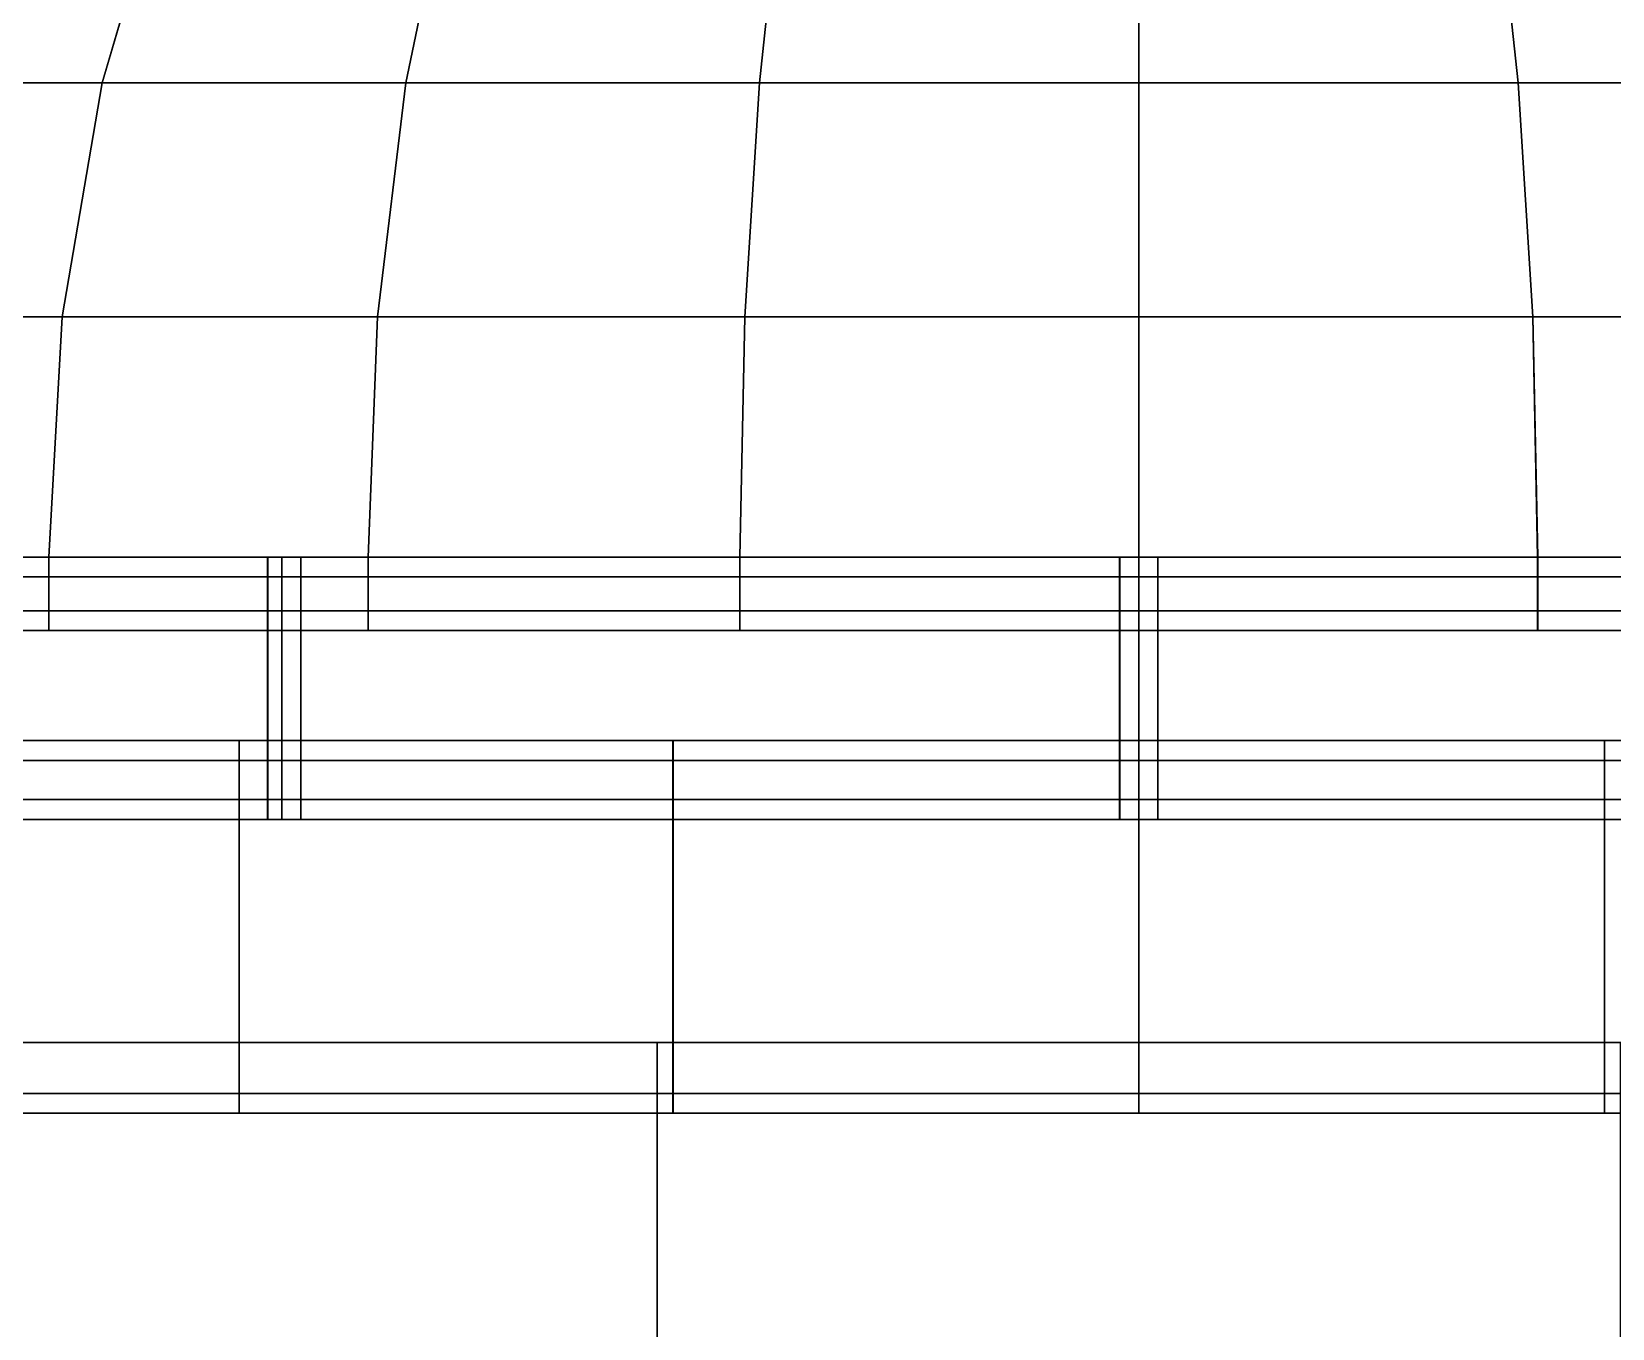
# Model space of a CAD drawing. Header units: metres. Extents: x -14.1 to 14.1, y -13.2 to 13.2.
# Drawn here: x -10.911 to -9.123, y 8.887 to 10.354 of the extents above; entities that cross this region are included whole.
import ezdxf

# ---------------------------------------------------------------- set-up
doc = ezdxf.new("R2010")
doc.units = ezdxf.units.M

msp = doc.modelspace()

# ---------------------------------------------------------------- linework, layer by layer
at = {"layer": 'tower', "color": 20}
for points in [[(-10.2033, 9.21043, 17.6661), (-10.2034, 9.21043, 16.0347), (-11.8348, 9.21043, 16.0347), (-11.8347, 9.21043, 17.6661)], [(-10.2034, 9.21043, 16.0347), (-10.2034, 9.21043, 14.9449), (-11.8348, 9.21043, 14.9449), (-11.8348, 9.21043, 16.0347)], [(-10.2034, 9.21043, 14.9449), (-10.2034, 9.21043, 13.3135), (-11.8348, 9.21043, 13.3135), (-11.8348, 9.21043, 14.9449)], [(-10.2034, 7.03413, 13.3135), (-11.8348, 7.03413, 13.3135), (-11.8348, 9.21043, 13.3135), (-10.2034, 9.21043, 13.3135)], [(-11.8347, 7.03413, 17.6661), (-10.2033, 7.03413, 17.6661), (-10.2033, 9.21043, 17.6661), (-11.8347, 9.21043, 17.6661)], [(-9.11356, 9.21043, 16.0347), (-9.11359, 9.21043, 14.9449), (-10.2034, 9.21043, 14.9449), (-10.2034, 9.21043, 16.0347)], [(-9.11359, 9.21043, 14.9449), (-9.11363, 9.21043, 13.3135), (-10.2034, 9.21043, 13.3135), (-10.2034, 9.21043, 14.9449)], [(-10.2034, 9.21043, 13.3135), (-9.11363, 9.21043, 13.3135), (-9.11363, 7.03413, 13.3135), (-10.2034, 7.03413, 13.3135)], [(-10.2033, 9.21043, 17.6661), (-9.11352, 9.21043, 17.6661), (-9.11356, 9.21043, 16.0347), (-10.2034, 9.21043, 16.0347)], [(-9.11352, 7.03413, 17.6661), (-9.11352, 9.21043, 17.6661), (-10.2033, 9.21043, 17.6661), (-10.2033, 7.03413, 17.6661)]]:
    msp.add_3dface(points, dxfattribs=at)
at = {"layer": 'towertop', "color": 32}
for points in [[(-11.095, 10.296, 14.6604), (-11.0043, 10.5477, 14.7128), (-10.7574, 10.5477, 14.3909), (-10.8314, 10.296, 14.3169)], [(-10.8314, 10.296, 16.6628), (-10.7573, 10.5477, 16.5887), (-11.0043, 10.5477, 16.2668), (-11.095, 10.296, 16.3192)], [(-10.8314, 10.296, 14.3169), (-10.7574, 10.5477, 14.3909), (-10.4355, 10.5477, 14.144), (-10.4879, 10.296, 14.0532)], [(-10.4878, 10.296, 16.9264), (-10.4355, 10.5477, 16.8357), (-10.7573, 10.5477, 16.5887), (-10.8314, 10.296, 16.6628)], [(-10.4879, 10.296, 14.0532), (-10.4355, 10.5477, 14.144), (-10.0607, 10.5477, 13.9887), (-10.0878, 10.296, 13.8875)], [(-10.0878, 10.296, 17.0921), (-10.0607, 10.5477, 16.9909), (-10.4355, 10.5477, 16.8357), (-10.4878, 10.296, 16.9264)], [(-9.65843, 10.296, 17.1486), (-9.65843, 10.5477, 17.0438), (-10.0607, 10.5477, 16.9909), (-10.0878, 10.296, 17.0921)], [(-10.0878, 10.296, 13.8875), (-10.0607, 10.5477, 13.9887), (-9.65851, 10.5477, 13.9357), (-9.65851, 10.296, 13.831)], [(-9.65851, 10.296, 13.831), (-9.65851, 10.5477, 13.9357), (-9.25629, 10.5477, 13.9887), (-9.22918, 10.296, 13.8875)], [(-9.2291, 10.296, 17.092), (-9.25621, 10.5477, 16.9909), (-9.65843, 10.5477, 17.0438), (-9.65843, 10.296, 17.1486)], [(-9.22918, 10.296, 13.8875), (-9.25629, 10.5477, 13.9887), (-8.88148, 10.5477, 14.1439), (-8.82911, 10.296, 14.0532)], [(-8.82904, 10.296, 16.9263), (-8.88141, 10.5477, 16.8356), (-9.25621, 10.5477, 16.9909), (-9.2291, 10.296, 17.092)], [(-11.1504, 10.0312, 14.6285), (-11.095, 10.296, 14.6604), (-10.8314, 10.296, 14.3169), (-10.8766, 10.0312, 14.2717)], [(-10.8766, 10.0312, 16.7079), (-10.8314, 10.296, 16.6628), (-11.095, 10.296, 16.3192), (-11.1503, 10.0312, 16.3512)], [(-10.8766, 10.0312, 14.2717), (-10.8314, 10.296, 14.3169), (-10.4879, 10.296, 14.0532), (-10.5199, 10.0312, 13.9979)], [(-10.5198, 10.0312, 16.9817), (-10.4878, 10.296, 16.9264), (-10.8314, 10.296, 16.6628), (-10.8766, 10.0312, 16.7079)], [(-10.5199, 10.0312, 13.9979), (-10.4879, 10.296, 14.0532), (-10.0878, 10.296, 13.8875), (-10.1044, 10.0312, 13.8258)], [(-10.1043, 10.0312, 17.1538), (-10.0878, 10.296, 17.0921), (-10.4878, 10.296, 16.9264), (-10.5198, 10.0312, 16.9817)], [(-10.1044, 10.0312, 13.8258), (-10.0878, 10.296, 13.8875), (-9.65851, 10.296, 13.831), (-9.65851, 10.0312, 13.7671)], [(-9.65843, 10.0312, 17.2125), (-9.65843, 10.296, 17.1486), (-10.0878, 10.296, 17.0921), (-10.1043, 10.0312, 17.1538)], [(-9.65851, 10.0312, 13.7671), (-9.65851, 10.296, 13.831), (-9.22918, 10.296, 13.8875), (-9.21265, 10.0312, 13.8258)], [(-9.21256, 10.0312, 17.1538), (-9.2291, 10.296, 17.092), (-9.65843, 10.296, 17.1486), (-9.65843, 10.0312, 17.2125)], [(-9.21265, 10.0312, 13.8258), (-9.22918, 10.296, 13.8875), (-8.82911, 10.296, 14.0532), (-8.79716, 10.0312, 13.9979)], [(-8.79708, 10.0312, 16.9817), (-8.82904, 10.296, 16.9263), (-9.2291, 10.296, 17.092), (-9.21256, 10.0312, 17.1538)], [(-11.169, 9.75963, 14.6177), (-11.1504, 10.0312, 14.6285), (-10.8766, 10.0312, 14.2717), (-10.8918, 9.75963, 14.2565)], [(-10.8917, 9.75963, 16.7231), (-10.8766, 10.0312, 16.7079), (-11.1503, 10.0312, 16.3512), (-11.1689, 9.75963, 16.3619)], [(-10.8918, 9.75963, 14.2565), (-10.8766, 10.0312, 14.2717), (-10.5199, 10.0312, 13.9979), (-10.5306, 9.75963, 13.9793)], [(-10.5305, 9.75963, 17.0003), (-10.5198, 10.0312, 16.9817), (-10.8766, 10.0312, 16.7079), (-10.8917, 9.75963, 16.7231)], [(-10.5306, 9.75963, 13.9793), (-10.5199, 10.0312, 13.9979), (-10.1044, 10.0312, 13.8258), (-10.1099, 9.75963, 13.8051)], [(-10.1098, 9.75963, 17.1745), (-10.1043, 10.0312, 17.1538), (-10.5198, 10.0312, 16.9817), (-10.5305, 9.75963, 17.0003)], [(-10.1099, 9.75963, 13.8051), (-10.1044, 10.0312, 13.8258), (-9.65851, 10.0312, 13.7671), (-9.65852, 9.75963, 13.7456)], [(-9.65842, 9.75963, 17.2339), (-9.65843, 10.0312, 17.2125), (-10.1043, 10.0312, 17.1538), (-10.1098, 9.75963, 17.1745)], [(-9.65852, 9.75963, 13.7456), (-9.65851, 10.0312, 13.7671), (-9.21265, 10.0312, 13.8258), (-9.20709, 9.75963, 13.805)], [(-9.207, 9.75963, 17.1745), (-9.21256, 10.0312, 17.1538), (-9.65843, 10.0312, 17.2125), (-9.65842, 9.75963, 17.2339)], [(-9.20709, 9.75963, 13.805), (-9.21265, 10.0312, 13.8258), (-8.79716, 10.0312, 13.9979), (-8.78643, 9.75963, 13.9793)], [(-8.78635, 9.75963, 17.0002), (-8.79708, 10.0312, 16.9817), (-9.21256, 10.0312, 17.1538), (-9.207, 9.75963, 17.1745)], [(-11.575, 9.75963, 15.4898), (-9.65847, 9.75963, 15.4898), (-11.3182, 9.75963, 14.5316)], [(-11.3182, 9.75963, 16.4481), (-9.65847, 9.75963, 15.4898), (-11.575, 9.75963, 15.4898)], [(-10.6442, 9.75963, 13.8258), (-11.3225, 9.75963, 14.5042), (-11.3182, 9.75963, 14.5316), (-10.6168, 9.75963, 13.8301)], [(-10.6442, 9.73727, 13.8258), (-11.3225, 9.73727, 14.5042), (-11.3225, 9.75963, 14.5042), (-10.6442, 9.75963, 13.8258)], [(-11.3224, 9.73727, 16.4755), (-10.6441, 9.73727, 17.1538), (-10.6441, 9.75963, 17.1538), (-11.3224, 9.75963, 16.4755)], [(-11.3224, 9.75963, 16.4755), (-10.6441, 9.75963, 17.1538), (-10.6167, 9.75963, 17.1496), (-11.3182, 9.75963, 16.4481)], [(-11.3182, 9.75963, 14.5316), (-9.65847, 9.75963, 15.4898), (-10.6168, 9.75963, 13.8301)], [(-10.6167, 9.75963, 17.1496), (-9.65847, 9.75963, 15.4898), (-11.3182, 9.75963, 16.4481)], [(-10.8918, 9.75963, 14.2565), (-10.8918, 9.6989, 14.2565), (-11.169, 9.6989, 14.6177), (-11.169, 9.75963, 14.6177)], [(-11.1689, 9.75963, 16.3619), (-11.1689, 9.6989, 16.3619), (-10.8917, 9.6989, 16.7231), (-10.8917, 9.75963, 16.7231)], [(-10.5306, 9.75963, 13.9793), (-10.5306, 9.6989, 13.9793), (-10.8918, 9.6989, 14.2565), (-10.8918, 9.75963, 14.2565)], [(-10.8917, 9.75963, 16.7231), (-10.8917, 9.6989, 16.7231), (-10.5305, 9.6989, 17.0003), (-10.5305, 9.75963, 17.0003)], [(-10.6283, 9.75963, 13.81), (-10.6442, 9.75963, 13.8258), (-10.6168, 9.75963, 13.8301)], [(-10.6283, 9.75963, 13.81), (-10.6283, 9.73727, 13.81), (-10.6442, 9.73727, 13.8258), (-10.6442, 9.75963, 13.8258)], [(-10.6283, 9.75963, 17.1696), (-10.6441, 9.75963, 17.1538), (-10.6441, 9.73727, 17.1538), (-10.6283, 9.73727, 17.1696)], [(-10.6283, 9.75963, 17.1696), (-10.6167, 9.75963, 17.1496), (-10.6441, 9.75963, 17.1538)], [(-10.6283, 9.75963, 13.81), (-10.6067, 9.75963, 13.8042), (-10.6067, 9.73727, 13.8042), (-10.6283, 9.73727, 13.81)], [(-10.6283, 9.75963, 13.81), (-10.6168, 9.75963, 13.8301), (-10.6067, 9.75963, 13.8042)], [(-10.6283, 9.75963, 17.1696), (-10.6283, 9.73727, 17.1696), (-10.6067, 9.73727, 17.1754), (-10.6067, 9.75963, 17.1754)], [(-10.6283, 9.75963, 17.1696), (-10.6067, 9.75963, 17.1754), (-10.6167, 9.75963, 17.1496)], [(-10.6168, 9.75963, 13.8301), (-9.65847, 9.75963, 15.4898), (-9.65852, 9.75963, 13.5733)], [(-9.68012, 9.75963, 13.5559), (-10.6067, 9.75963, 13.8042), (-10.6168, 9.75963, 13.8301), (-9.65852, 9.75963, 13.5733)], [(-9.65842, 9.75963, 17.4063), (-9.65847, 9.75963, 15.4898), (-10.6167, 9.75963, 17.1496)], [(-10.6067, 9.75963, 17.1754), (-9.68002, 9.75963, 17.4237), (-9.65842, 9.75963, 17.4063), (-10.6167, 9.75963, 17.1496)], [(-9.68012, 9.73727, 13.5559), (-10.6067, 9.73727, 13.8042), (-10.6067, 9.75963, 13.8042), (-9.68012, 9.75963, 13.5559)], [(-10.6067, 9.73727, 17.1754), (-9.68002, 9.73727, 17.4237), (-9.68002, 9.75963, 17.4237), (-10.6067, 9.75963, 17.1754)], [(-10.1099, 9.75963, 13.8051), (-10.1099, 9.6989, 13.8051), (-10.5306, 9.6989, 13.9793), (-10.5306, 9.75963, 13.9793)], [(-10.5305, 9.75963, 17.0003), (-10.5305, 9.6989, 17.0003), (-10.1098, 9.6989, 17.1745), (-10.1098, 9.75963, 17.1745)], [(-9.65852, 9.75963, 13.7456), (-9.65852, 9.6989, 13.7456), (-10.1099, 9.6989, 13.8051), (-10.1099, 9.75963, 13.8051)], [(-10.1098, 9.75963, 17.1745), (-10.1098, 9.6989, 17.1745), (-9.65842, 9.6989, 17.2339), (-9.65842, 9.75963, 17.2339)], [(-9.65852, 9.75963, 13.5501), (-9.65852, 9.73727, 13.5501), (-9.68012, 9.73727, 13.5559), (-9.68012, 9.75963, 13.5559)], [(-9.65852, 9.75963, 13.5501), (-9.68012, 9.75963, 13.5559), (-9.65852, 9.75963, 13.5733)], [(-9.65842, 9.75963, 17.4294), (-9.65842, 9.75963, 17.4063), (-9.68002, 9.75963, 17.4237)], [(-9.65842, 9.75963, 17.4294), (-9.68002, 9.75963, 17.4237), (-9.68002, 9.73727, 17.4237), (-9.65842, 9.73727, 17.4294)], [(-8.71028, 9.75963, 13.8042), (-9.63692, 9.75963, 13.5559), (-9.65852, 9.75963, 13.5733), (-8.70026, 9.75963, 13.83)], [(-9.65852, 9.75963, 13.5733), (-9.65847, 9.75963, 15.4898), (-8.70026, 9.75963, 13.83)], [(-9.20709, 9.75963, 13.805), (-9.20709, 9.6989, 13.805), (-9.65852, 9.6989, 13.7456), (-9.65852, 9.75963, 13.7456)], [(-9.65852, 9.75963, 13.5501), (-9.65852, 9.75963, 13.5733), (-9.63692, 9.75963, 13.5559)], [(-9.65852, 9.75963, 13.5501), (-9.63692, 9.75963, 13.5559), (-9.63692, 9.73727, 13.5559), (-9.65852, 9.73727, 13.5501)], [(-7.9987, 9.75963, 16.448), (-9.65847, 9.75963, 15.4898), (-8.70017, 9.75963, 17.1495)], [(-7.74196, 9.75963, 15.4897), (-9.65847, 9.75963, 15.4898), (-7.9987, 9.75963, 16.448)], [(-7.99875, 9.75963, 14.5315), (-9.65847, 9.75963, 15.4898), (-7.74196, 9.75963, 15.4897)], [(-8.70026, 9.75963, 13.83), (-9.65847, 9.75963, 15.4898), (-7.99875, 9.75963, 14.5315)], [(-8.70017, 9.75963, 17.1495), (-9.65847, 9.75963, 15.4898), (-9.65842, 9.75963, 17.4063)], [(-9.65842, 9.75963, 17.2339), (-9.65842, 9.6989, 17.2339), (-9.207, 9.6989, 17.1745), (-9.207, 9.75963, 17.1745)], [(-9.63682, 9.75963, 17.4236), (-8.7102, 9.75963, 17.1753), (-8.70017, 9.75963, 17.1495), (-9.65842, 9.75963, 17.4063)], [(-9.65842, 9.75963, 17.4294), (-9.65842, 9.73727, 17.4294), (-9.63682, 9.73727, 17.4236), (-9.63682, 9.75963, 17.4236)], [(-9.65842, 9.75963, 17.4294), (-9.63682, 9.75963, 17.4236), (-9.65842, 9.75963, 17.4063)], [(-8.71028, 9.73727, 13.8042), (-9.63692, 9.73727, 13.5559), (-9.63692, 9.75963, 13.5559), (-8.71028, 9.75963, 13.8042)], [(-9.63682, 9.73727, 17.4236), (-8.7102, 9.73727, 17.1753), (-8.7102, 9.75963, 17.1753), (-9.63682, 9.75963, 17.4236)], [(-8.78643, 9.75963, 13.9793), (-8.78643, 9.6989, 13.9793), (-9.20709, 9.6989, 13.805), (-9.20709, 9.75963, 13.805)], [(-9.207, 9.75963, 17.1745), (-9.207, 9.6989, 17.1745), (-8.78635, 9.6989, 17.0002), (-8.78635, 9.75963, 17.0002)], [(-11.3225, 9.55212, 14.5042), (-11.3225, 9.73727, 14.5042), (-10.6442, 9.73727, 13.8258), (-10.6442, 9.55212, 13.8258)], [(-10.6441, 9.55212, 17.1538), (-10.6441, 9.73727, 17.1538), (-11.3224, 9.73727, 16.4755), (-11.3224, 9.55212, 16.4755)], [(-10.6283, 9.73727, 13.81), (-10.6283, 9.55212, 13.81), (-10.6442, 9.55212, 13.8258), (-10.6442, 9.73727, 13.8258)], [(-10.6283, 9.55212, 17.1696), (-10.6283, 9.73727, 17.1696), (-10.6441, 9.73727, 17.1538), (-10.6441, 9.55212, 17.1538)], [(-10.6067, 9.73727, 13.8042), (-10.6067, 9.55212, 13.8042), (-10.6283, 9.55212, 13.81), (-10.6283, 9.73727, 13.81)], [(-10.6067, 9.55212, 17.1754), (-10.6067, 9.73727, 17.1754), (-10.6283, 9.73727, 17.1696), (-10.6283, 9.55212, 17.1696)], [(-10.6067, 9.55212, 13.8042), (-10.6067, 9.73727, 13.8042), (-9.68012, 9.73727, 13.5559), (-9.68012, 9.55212, 13.5559)], [(-9.68002, 9.55212, 17.4237), (-9.68002, 9.73727, 17.4237), (-10.6067, 9.73727, 17.1754), (-10.6067, 9.55212, 17.1754)], [(-9.65852, 9.73727, 13.5501), (-9.65852, 9.55212, 13.5501), (-9.68012, 9.55212, 13.5559), (-9.68012, 9.73727, 13.5559)], [(-9.68002, 9.73727, 17.4237), (-9.68002, 9.55212, 17.4237), (-9.65842, 9.55212, 17.4294), (-9.65842, 9.73727, 17.4294)], [(-9.63692, 9.73727, 13.5559), (-9.63692, 9.55212, 13.5559), (-9.65852, 9.55212, 13.5501), (-9.65852, 9.73727, 13.5501)], [(-9.65842, 9.73727, 17.4294), (-9.65842, 9.55212, 17.4294), (-9.63682, 9.55212, 17.4236), (-9.63682, 9.73727, 17.4236)], [(-9.63692, 9.55212, 13.5559), (-9.63692, 9.73727, 13.5559), (-8.71028, 9.73727, 13.8042), (-8.71028, 9.55212, 13.8042)], [(-8.7102, 9.55212, 17.1753), (-8.7102, 9.73727, 17.1753), (-9.63682, 9.73727, 17.4236), (-9.63682, 9.55212, 17.4236)], [(-11.169, 9.6989, 14.6177), (-10.8918, 9.6989, 14.2565), (-10.8918, 9.67636, 14.2565), (-11.169, 9.67636, 14.6177)], [(-10.8917, 9.6989, 16.7231), (-11.1689, 9.6989, 16.3619), (-11.1689, 9.67636, 16.3619), (-10.8917, 9.67636, 16.7231)], [(-10.8918, 9.6989, 14.2565), (-10.5306, 9.6989, 13.9793), (-10.5306, 9.67636, 13.9793), (-10.8918, 9.67636, 14.2565)], [(-10.5305, 9.6989, 17.0003), (-10.8917, 9.6989, 16.7231), (-10.8917, 9.67636, 16.7231), (-10.5305, 9.67636, 17.0003)], [(-10.5306, 9.6989, 13.9793), (-10.1099, 9.6989, 13.8051), (-10.1099, 9.67636, 13.8051), (-10.5306, 9.67636, 13.9793)], [(-10.1098, 9.6989, 17.1745), (-10.5305, 9.6989, 17.0003), (-10.5305, 9.67636, 17.0003), (-10.1098, 9.67636, 17.1745)], [(-10.1099, 9.6989, 13.8051), (-9.65852, 9.6989, 13.7456), (-9.65852, 9.67636, 13.7456), (-10.1099, 9.67636, 13.8051)], [(-9.65842, 9.6989, 17.2339), (-10.1098, 9.6989, 17.1745), (-10.1098, 9.67636, 17.1745), (-9.65842, 9.67636, 17.2339)], [(-9.65852, 9.6989, 13.7456), (-9.20709, 9.6989, 13.805), (-9.20709, 9.67636, 13.805), (-9.65852, 9.67636, 13.7456)], [(-9.207, 9.6989, 17.1745), (-9.65842, 9.6989, 17.2339), (-9.65842, 9.67636, 17.2339), (-9.207, 9.67636, 17.1745)], [(-9.20709, 9.6989, 13.805), (-8.78643, 9.6989, 13.9793), (-8.78643, 9.67636, 13.9793), (-9.20709, 9.67636, 13.805)], [(-8.78635, 9.6989, 17.0002), (-9.207, 9.6989, 17.1745), (-9.207, 9.67636, 17.1745), (-8.78635, 9.67636, 17.0002)], [(-11.3801, 9.67636, 15.4898), (-9.65847, 9.67636, 15.4898), (-11.3214, 9.67636, 15.9354)], [(-11.3214, 9.67636, 15.0442), (-9.65847, 9.67636, 15.4898), (-11.3801, 9.67636, 15.4898)], [(-11.3214, 9.67636, 15.9354), (-9.65847, 9.67636, 15.4898), (-11.1494, 9.67636, 16.3506)], [(-11.1494, 9.67636, 14.629), (-9.65847, 9.67636, 15.4898), (-11.3214, 9.67636, 15.0442)], [(-11.169, 9.67636, 14.6177), (-10.8918, 9.67636, 14.2565), (-10.8759, 9.67636, 14.2725), (-11.1494, 9.67636, 14.629)], [(-10.8917, 9.67636, 16.7231), (-11.1689, 9.67636, 16.3619), (-11.1494, 9.67636, 16.3506), (-10.8758, 9.67636, 16.7072)], [(-11.1494, 9.67636, 16.3506), (-9.65847, 9.67636, 15.4898), (-10.8758, 9.67636, 16.7072)], [(-10.8759, 9.67636, 14.2725), (-9.65847, 9.67636, 15.4898), (-11.1494, 9.67636, 14.629)], [(-10.8918, 9.67636, 14.2565), (-10.5306, 9.67636, 13.9793), (-10.5193, 9.67636, 13.9989), (-10.8759, 9.67636, 14.2725)], [(-10.5305, 9.67636, 17.0003), (-10.8917, 9.67636, 16.7231), (-10.8758, 9.67636, 16.7072), (-10.5192, 9.67636, 16.9808)], [(-10.5193, 9.67636, 13.9989), (-9.65847, 9.67636, 15.4898), (-10.8759, 9.67636, 14.2725)], [(-10.8758, 9.67636, 16.7072), (-9.65847, 9.67636, 15.4898), (-10.5192, 9.67636, 16.9808)], [(-10.5306, 9.67636, 13.9793), (-10.1099, 9.67636, 13.8051), (-10.1041, 9.67636, 13.8268), (-10.5193, 9.67636, 13.9989)], [(-10.1098, 9.67636, 17.1745), (-10.5305, 9.67636, 17.0003), (-10.5192, 9.67636, 16.9808), (-10.104, 9.67636, 17.1527)], [(-10.1041, 9.67636, 13.8268), (-9.65847, 9.67636, 15.4898), (-10.5193, 9.67636, 13.9989)], [(-10.5192, 9.67636, 16.9808), (-9.65847, 9.67636, 15.4898), (-10.104, 9.67636, 17.1527)], [(-10.1099, 9.67636, 13.8051), (-9.65852, 9.67636, 13.7456), (-9.65851, 9.67636, 13.7682), (-10.1041, 9.67636, 13.8268)], [(-9.65842, 9.67636, 17.2339), (-10.1098, 9.67636, 17.1745), (-10.104, 9.67636, 17.1527), (-9.65843, 9.67636, 17.2114)], [(-9.65851, 9.67636, 13.7682), (-9.65847, 9.67636, 15.4898), (-10.1041, 9.67636, 13.8268)], [(-10.104, 9.67636, 17.1527), (-9.65847, 9.67636, 15.4898), (-9.65843, 9.67636, 17.2114)], [(-9.65852, 9.67636, 13.7456), (-9.20709, 9.67636, 13.805), (-9.21293, 9.67636, 13.8268), (-9.65851, 9.67636, 13.7682)], [(-9.21293, 9.67636, 13.8268), (-9.65847, 9.67636, 15.4898), (-9.65851, 9.67636, 13.7682)], [(-8.7977, 9.67636, 13.9988), (-9.65847, 9.67636, 15.4898), (-9.21293, 9.67636, 13.8268)], [(-8.44114, 9.67636, 14.2724), (-9.65847, 9.67636, 15.4898), (-8.7977, 9.67636, 13.9988)], [(-8.79763, 9.67636, 16.9807), (-9.65847, 9.67636, 15.4898), (-8.44108, 9.67636, 16.7071)], [(-8.44108, 9.67636, 16.7071), (-9.65847, 9.67636, 15.4898), (-8.1675, 9.67636, 16.3505)], [(-7.99554, 9.67636, 15.0442), (-9.65847, 9.67636, 15.4898), (-8.16754, 9.67636, 14.6289)], [(-7.93686, 9.67636, 15.4897), (-9.65847, 9.67636, 15.4898), (-7.99554, 9.67636, 15.0442)], [(-7.99551, 9.67636, 15.9353), (-9.65847, 9.67636, 15.4898), (-7.93686, 9.67636, 15.4897)], [(-8.1675, 9.67636, 16.3505), (-9.65847, 9.67636, 15.4898), (-7.99551, 9.67636, 15.9353)], [(-8.16754, 9.67636, 14.6289), (-9.65847, 9.67636, 15.4898), (-8.44114, 9.67636, 14.2724)], [(-9.21284, 9.67636, 17.1527), (-9.65847, 9.67636, 15.4898), (-8.79763, 9.67636, 16.9807)], [(-9.65843, 9.67636, 17.2114), (-9.65847, 9.67636, 15.4898), (-9.21284, 9.67636, 17.1527)], [(-9.207, 9.67636, 17.1745), (-9.65842, 9.67636, 17.2339), (-9.65843, 9.67636, 17.2114), (-9.21284, 9.67636, 17.1527)], [(-9.20709, 9.67636, 13.805), (-8.78643, 9.67636, 13.9793), (-8.7977, 9.67636, 13.9988), (-9.21293, 9.67636, 13.8268)], [(-8.78635, 9.67636, 17.0002), (-9.207, 9.67636, 17.1745), (-9.21284, 9.67636, 17.1527), (-8.79763, 9.67636, 16.9807)], [(-11.672, 9.55212, 15.4898), (-9.65847, 9.55212, 15.4898), (-11.6034, 9.55212, 14.9687)], [(-11.6033, 9.55212, 16.011), (-9.65847, 9.55212, 15.4898), (-11.672, 9.55212, 15.4898)], [(-11.6034, 9.55212, 14.9687), (-9.65847, 9.55212, 15.4898), (-11.4022, 9.55212, 14.4831)], [(-11.4022, 9.55212, 16.4966), (-9.65847, 9.55212, 15.4898), (-11.6033, 9.55212, 16.011)], [(-11.4022, 9.55212, 14.4831), (-9.65847, 9.55212, 15.4898), (-11.0823, 9.55212, 14.0661)], [(-11.0822, 9.55212, 16.9136), (-9.65847, 9.55212, 15.4898), (-11.4022, 9.55212, 16.4966)], [(-10.6442, 9.55212, 13.8258), (-10.6442, 9.48521, 13.8258), (-11.3225, 9.48521, 14.5042), (-11.3225, 9.55212, 14.5042)], [(-11.3224, 9.55212, 16.4755), (-11.3224, 9.48521, 16.4755), (-10.6441, 9.48521, 17.1538), (-10.6441, 9.55212, 17.1538)], [(-10.6765, 9.52958, 13.7265), (-11.0982, 9.52958, 14.0501), (-11.0982, 9.55212, 14.0501), (-10.6765, 9.55212, 13.7265)], [(-10.6765, 9.55212, 13.7265), (-11.0982, 9.55212, 14.0501), (-11.0823, 9.55212, 14.0661), (-10.6653, 9.55212, 13.7461)], [(-11.0981, 9.52958, 16.9295), (-10.6764, 9.52958, 17.2531), (-10.6764, 9.55212, 17.2531), (-11.0981, 9.55212, 16.9295)], [(-11.0981, 9.55212, 16.9295), (-10.6764, 9.55212, 17.2531), (-10.6652, 9.55212, 17.2336), (-11.0822, 9.55212, 16.9136)], [(-11.0823, 9.55212, 14.0661), (-9.65847, 9.55212, 15.4898), (-10.6653, 9.55212, 13.7461)], [(-10.6652, 9.55212, 17.2336), (-9.65847, 9.55212, 15.4898), (-11.0822, 9.55212, 16.9136)], [(-10.1855, 9.55212, 13.5231), (-10.6765, 9.55212, 13.7265), (-10.6653, 9.55212, 13.7461), (-10.1797, 9.55212, 13.5449)], [(-10.1855, 9.52958, 13.5231), (-10.6765, 9.52958, 13.7265), (-10.6765, 9.55212, 13.7265), (-10.1855, 9.55212, 13.5231)], [(-10.6764, 9.55212, 17.2531), (-10.1854, 9.55212, 17.4565), (-10.1796, 9.55212, 17.4347), (-10.6652, 9.55212, 17.2336)], [(-10.6764, 9.52958, 17.2531), (-10.1854, 9.52958, 17.4565), (-10.1854, 9.55212, 17.4565), (-10.6764, 9.55212, 17.2531)], [(-10.6653, 9.55212, 13.7461), (-9.65847, 9.55212, 15.4898), (-10.1797, 9.55212, 13.5449)], [(-10.1796, 9.55212, 17.4347), (-9.65847, 9.55212, 15.4898), (-10.6652, 9.55212, 17.2336)], [(-10.6283, 9.55212, 13.81), (-10.6283, 9.48521, 13.81), (-10.6442, 9.48521, 13.8258), (-10.6442, 9.55212, 13.8258)], [(-10.6441, 9.55212, 17.1538), (-10.6441, 9.48521, 17.1538), (-10.6283, 9.48521, 17.1696), (-10.6283, 9.55212, 17.1696)], [(-10.6067, 9.55212, 13.8042), (-10.6067, 9.48521, 13.8042), (-10.6283, 9.48521, 13.81), (-10.6283, 9.55212, 13.81)], [(-10.6283, 9.55212, 17.1696), (-10.6283, 9.48521, 17.1696), (-10.6067, 9.48521, 17.1754), (-10.6067, 9.55212, 17.1754)], [(-9.68012, 9.55212, 13.5559), (-9.68012, 9.48521, 13.5559), (-10.6067, 9.48521, 13.8042), (-10.6067, 9.55212, 13.8042)], [(-10.6067, 9.55212, 17.1754), (-10.6067, 9.48521, 17.1754), (-9.68002, 9.48521, 17.4237), (-9.68002, 9.55212, 17.4237)], [(-9.65852, 9.52958, 13.4537), (-10.1855, 9.52958, 13.5231), (-10.1855, 9.55212, 13.5231), (-9.65852, 9.55212, 13.4537)], [(-9.65852, 9.55212, 13.4537), (-10.1855, 9.55212, 13.5231), (-10.1797, 9.55212, 13.5449), (-9.65852, 9.55212, 13.4763)], [(-10.1854, 9.55212, 17.4565), (-9.65842, 9.55212, 17.5258), (-9.65842, 9.55212, 17.5033), (-10.1796, 9.55212, 17.4347)], [(-10.1854, 9.52958, 17.4565), (-9.65842, 9.52958, 17.5258), (-9.65842, 9.55212, 17.5258), (-10.1854, 9.55212, 17.4565)], [(-10.1797, 9.55212, 13.5449), (-9.65847, 9.55212, 15.4898), (-9.65852, 9.55212, 13.4763)], [(-9.65842, 9.55212, 17.5033), (-9.65847, 9.55212, 15.4898), (-10.1796, 9.55212, 17.4347)], [(-9.65852, 9.55212, 13.5501), (-9.65852, 9.48521, 13.5501), (-9.68012, 9.48521, 13.5559), (-9.68012, 9.55212, 13.5559)], [(-9.68002, 9.55212, 17.4237), (-9.68002, 9.48521, 17.4237), (-9.65842, 9.48521, 17.4294), (-9.65842, 9.55212, 17.4294)], [(-9.13155, 9.52958, 13.5231), (-9.65852, 9.52958, 13.4537), (-9.65852, 9.55212, 13.4537), (-9.13155, 9.55212, 13.5231)], [(-9.13155, 9.55212, 13.5231), (-9.65852, 9.55212, 13.4537), (-9.65852, 9.55212, 13.4763), (-9.13739, 9.55212, 13.5449)], [(-9.65852, 9.55212, 13.4763), (-9.65847, 9.55212, 15.4898), (-9.13739, 9.55212, 13.5449)], [(-9.63692, 9.55212, 13.5559), (-9.63692, 9.48521, 13.5559), (-9.65852, 9.48521, 13.5501), (-9.65852, 9.55212, 13.5501)], [(-7.71357, 9.55212, 16.0109), (-9.65847, 9.55212, 15.4898), (-7.9147, 9.55212, 16.4965)], [(-7.64497, 9.55212, 15.4897), (-9.65847, 9.55212, 15.4898), (-7.71357, 9.55212, 16.0109)], [(-7.71359, 9.55212, 14.9686), (-9.65847, 9.55212, 15.4898), (-7.64497, 9.55212, 15.4897)], [(-7.91475, 9.55212, 14.483), (-9.65847, 9.55212, 15.4898), (-7.71359, 9.55212, 14.9686)], [(-8.23467, 9.55212, 16.9135), (-9.65847, 9.55212, 15.4898), (-8.65168, 9.55212, 17.2335)], [(-7.9147, 9.55212, 16.4965), (-9.65847, 9.55212, 15.4898), (-8.23467, 9.55212, 16.9135)], [(-9.13739, 9.55212, 13.5449), (-9.65847, 9.55212, 15.4898), (-8.65177, 9.55212, 13.746)], [(-8.65177, 9.55212, 13.746), (-9.65847, 9.55212, 15.4898), (-8.23475, 9.55212, 14.066)], [(-8.23475, 9.55212, 14.066), (-9.65847, 9.55212, 15.4898), (-7.91475, 9.55212, 14.483)], [(-8.65168, 9.55212, 17.2335), (-9.65847, 9.55212, 15.4898), (-9.13729, 9.55212, 17.4347)], [(-9.13729, 9.55212, 17.4347), (-9.65847, 9.55212, 15.4898), (-9.65842, 9.55212, 17.5033)], [(-9.65842, 9.55212, 17.5258), (-9.13145, 9.55212, 17.4564), (-9.13729, 9.55212, 17.4347), (-9.65842, 9.55212, 17.5033)], [(-9.65842, 9.52958, 17.5258), (-9.13145, 9.52958, 17.4564), (-9.13145, 9.55212, 17.4564), (-9.65842, 9.55212, 17.5258)], [(-9.65842, 9.55212, 17.4294), (-9.65842, 9.48521, 17.4294), (-9.63682, 9.48521, 17.4236), (-9.63682, 9.55212, 17.4236)], [(-8.71028, 9.55212, 13.8042), (-8.71028, 9.48521, 13.8042), (-9.63692, 9.48521, 13.5559), (-9.63692, 9.55212, 13.5559)], [(-9.63682, 9.55212, 17.4236), (-9.63682, 9.48521, 17.4236), (-8.7102, 9.48521, 17.1753), (-8.7102, 9.55212, 17.1753)], [(-8.64049, 9.55212, 13.7265), (-9.13155, 9.55212, 13.5231), (-9.13739, 9.55212, 13.5449), (-8.65177, 9.55212, 13.746)], [(-9.13145, 9.55212, 17.4564), (-8.6404, 9.55212, 17.253), (-8.65168, 9.55212, 17.2335), (-9.13729, 9.55212, 17.4347)], [(-8.64049, 9.52958, 13.7265), (-9.13155, 9.52958, 13.5231), (-9.13155, 9.55212, 13.5231), (-8.64049, 9.55212, 13.7265)], [(-9.13145, 9.52958, 17.4564), (-8.6404, 9.52958, 17.253), (-8.6404, 9.55212, 17.253), (-9.13145, 9.55212, 17.4564)], [(-11.0982, 9.21034, 14.0501), (-11.0982, 9.52958, 14.0501), (-10.6765, 9.52958, 13.7265), (-10.6765, 9.21034, 13.7265)], [(-10.6764, 9.21034, 17.2531), (-10.6764, 9.52958, 17.2531), (-11.0981, 9.52958, 16.9295), (-11.0981, 9.21034, 16.9295)], [(-10.6765, 9.21034, 13.7265), (-10.6765, 9.52958, 13.7265), (-10.1855, 9.52958, 13.5231), (-10.1855, 9.21034, 13.5231)], [(-10.1854, 9.21034, 17.4565), (-10.1854, 9.52958, 17.4565), (-10.6764, 9.52958, 17.2531), (-10.6764, 9.21034, 17.2531)], [(-10.1855, 9.21034, 13.5231), (-10.1855, 9.52958, 13.5231), (-9.65852, 9.52958, 13.4537), (-9.65852, 9.21034, 13.4537)], [(-9.65842, 9.21034, 17.5258), (-9.65842, 9.52958, 17.5258), (-10.1854, 9.52958, 17.4565), (-10.1854, 9.21034, 17.4565)], [(-9.65852, 9.21034, 13.4537), (-9.65852, 9.52958, 13.4537), (-9.13155, 9.52958, 13.5231), (-9.13155, 9.21034, 13.5231)], [(-9.13145, 9.21034, 17.4564), (-9.13145, 9.52958, 17.4564), (-9.65842, 9.52958, 17.5258), (-9.65842, 9.21034, 17.5258)], [(-9.13155, 9.21034, 13.5231), (-9.13155, 9.52958, 13.5231), (-8.64049, 9.52958, 13.7265), (-8.64049, 9.21034, 13.7265)], [(-8.6404, 9.21034, 17.253), (-8.6404, 9.52958, 17.253), (-9.13145, 9.52958, 17.4564), (-9.13145, 9.21034, 17.4564)], [(-11.3225, 9.48521, 14.5042), (-10.6442, 9.48521, 13.8258), (-10.6442, 9.46285, 13.8258), (-11.3225, 9.46285, 14.5042)], [(-10.6441, 9.48521, 17.1538), (-11.3224, 9.48521, 16.4755), (-11.3224, 9.46285, 16.4755), (-10.6441, 9.46285, 17.1538)], [(-10.6283, 9.46285, 13.81), (-10.6442, 9.46285, 13.8258), (-10.6442, 9.48521, 13.8258), (-10.6283, 9.48521, 13.81)], [(-10.6283, 9.46285, 17.1696), (-10.6283, 9.48521, 17.1696), (-10.6441, 9.48521, 17.1538), (-10.6441, 9.46285, 17.1538)], [(-10.6283, 9.46285, 13.81), (-10.6283, 9.48521, 13.81), (-10.6067, 9.48521, 13.8042), (-10.6067, 9.46285, 13.8042)], [(-10.6283, 9.46285, 17.1696), (-10.6067, 9.46285, 17.1754), (-10.6067, 9.48521, 17.1754), (-10.6283, 9.48521, 17.1696)], [(-10.6067, 9.48521, 13.8042), (-9.68012, 9.48521, 13.5559), (-9.68012, 9.46285, 13.5559), (-10.6067, 9.46285, 13.8042)], [(-9.68002, 9.48521, 17.4237), (-10.6067, 9.48521, 17.1754), (-10.6067, 9.46285, 17.1754), (-9.68002, 9.46285, 17.4237)], [(-9.65852, 9.46285, 13.5501), (-9.68012, 9.46285, 13.5559), (-9.68012, 9.48521, 13.5559), (-9.65852, 9.48521, 13.5501)], [(-9.65842, 9.46285, 17.4294), (-9.65842, 9.48521, 17.4294), (-9.68002, 9.48521, 17.4237), (-9.68002, 9.46285, 17.4237)], [(-9.65852, 9.46285, 13.5501), (-9.65852, 9.48521, 13.5501), (-9.63692, 9.48521, 13.5559), (-9.63692, 9.46285, 13.5559)], [(-9.65842, 9.46285, 17.4294), (-9.63682, 9.46285, 17.4236), (-9.63682, 9.48521, 17.4236), (-9.65842, 9.48521, 17.4294)], [(-9.63692, 9.48521, 13.5559), (-8.71028, 9.48521, 13.8042), (-8.71028, 9.46285, 13.8042), (-9.63692, 9.46285, 13.5559)], [(-8.7102, 9.48521, 17.1753), (-9.63682, 9.48521, 17.4236), (-9.63682, 9.46285, 17.4236), (-8.7102, 9.46285, 17.1753)], [(-11.575, 9.46285, 15.4898), (-9.65847, 9.46285, 15.4898), (-11.3182, 9.46285, 16.4481)], [(-11.3182, 9.46285, 14.5316), (-9.65847, 9.46285, 15.4898), (-11.575, 9.46285, 15.4898)], [(-11.3225, 9.46285, 14.5042), (-10.6442, 9.46285, 13.8258), (-10.6168, 9.46285, 13.8301), (-11.3182, 9.46285, 14.5316)], [(-10.6441, 9.46285, 17.1538), (-11.3224, 9.46285, 16.4755), (-11.3182, 9.46285, 16.4481), (-10.6167, 9.46285, 17.1496)], [(-11.3182, 9.46285, 16.4481), (-9.65847, 9.46285, 15.4898), (-10.6167, 9.46285, 17.1496)], [(-10.6168, 9.46285, 13.8301), (-9.65847, 9.46285, 15.4898), (-11.3182, 9.46285, 14.5316)], [(-10.6283, 9.46285, 13.81), (-10.6168, 9.46285, 13.8301), (-10.6442, 9.46285, 13.8258)], [(-10.6283, 9.46285, 17.1696), (-10.6441, 9.46285, 17.1538), (-10.6167, 9.46285, 17.1496)], [(-10.6283, 9.46285, 13.81), (-10.6067, 9.46285, 13.8042), (-10.6168, 9.46285, 13.8301)], [(-10.6283, 9.46285, 17.1696), (-10.6167, 9.46285, 17.1496), (-10.6067, 9.46285, 17.1754)], [(-9.65852, 9.46285, 13.5733), (-9.65847, 9.46285, 15.4898), (-10.6168, 9.46285, 13.8301)], [(-10.6067, 9.46285, 13.8042), (-9.68012, 9.46285, 13.5559), (-9.65852, 9.46285, 13.5733), (-10.6168, 9.46285, 13.8301)], [(-9.68002, 9.46285, 17.4237), (-10.6067, 9.46285, 17.1754), (-10.6167, 9.46285, 17.1496), (-9.65842, 9.46285, 17.4063)], [(-10.6167, 9.46285, 17.1496), (-9.65847, 9.46285, 15.4898), (-9.65842, 9.46285, 17.4063)], [(-9.65852, 9.46285, 13.5501), (-9.65852, 9.46285, 13.5733), (-9.68012, 9.46285, 13.5559)], [(-9.65842, 9.46285, 17.4294), (-9.68002, 9.46285, 17.4237), (-9.65842, 9.46285, 17.4063)], [(-8.70026, 9.46285, 13.83), (-9.65847, 9.46285, 15.4898), (-9.65852, 9.46285, 13.5733)], [(-9.63692, 9.46285, 13.5559), (-8.71028, 9.46285, 13.8042), (-8.70026, 9.46285, 13.83), (-9.65852, 9.46285, 13.5733)], [(-9.65852, 9.46285, 13.5501), (-9.63692, 9.46285, 13.5559), (-9.65852, 9.46285, 13.5733)], [(-7.74196, 9.46285, 15.4897), (-9.65847, 9.46285, 15.4898), (-7.99875, 9.46285, 14.5315)], [(-7.9987, 9.46285, 16.448), (-9.65847, 9.46285, 15.4898), (-7.74196, 9.46285, 15.4897)], [(-7.99875, 9.46285, 14.5315), (-9.65847, 9.46285, 15.4898), (-8.70026, 9.46285, 13.83)], [(-9.65842, 9.46285, 17.4063), (-9.65847, 9.46285, 15.4898), (-8.70017, 9.46285, 17.1495)], [(-8.70017, 9.46285, 17.1495), (-9.65847, 9.46285, 15.4898), (-7.9987, 9.46285, 16.448)], [(-8.7102, 9.46285, 17.1753), (-9.63682, 9.46285, 17.4236), (-9.65842, 9.46285, 17.4063), (-8.70017, 9.46285, 17.1495)], [(-9.65842, 9.46285, 17.4294), (-9.65842, 9.46285, 17.4063), (-9.63682, 9.46285, 17.4236)], [(-10.6765, 9.21034, 13.7265), (-10.6765, 9.15296, 13.7265), (-11.0982, 9.15296, 14.0501), (-11.0982, 9.21034, 14.0501)], [(-11.0981, 9.21034, 16.9295), (-11.0981, 9.15296, 16.9295), (-10.6764, 9.15296, 17.2531), (-10.6764, 9.21034, 17.2531)], [(-10.1855, 9.21034, 13.5231), (-10.1855, 9.15296, 13.5231), (-10.6765, 9.15296, 13.7265), (-10.6765, 9.21034, 13.7265)], [(-10.6764, 9.21034, 17.2531), (-10.6764, 9.15296, 17.2531), (-10.1854, 9.15296, 17.4565), (-10.1854, 9.21034, 17.4565)], [(-9.65852, 9.21034, 13.4537), (-9.65852, 9.15296, 13.4537), (-10.1855, 9.15296, 13.5231), (-10.1855, 9.21034, 13.5231)], [(-10.1854, 9.21034, 17.4565), (-10.1854, 9.15296, 17.4565), (-9.65842, 9.15296, 17.5258), (-9.65842, 9.21034, 17.5258)], [(-9.13155, 9.21034, 13.5231), (-9.13155, 9.15296, 13.5231), (-9.65852, 9.15296, 13.4537), (-9.65852, 9.21034, 13.4537)], [(-9.65842, 9.21034, 17.5258), (-9.65842, 9.15296, 17.5258), (-9.13145, 9.15296, 17.4564), (-9.13145, 9.21034, 17.4564)], [(-8.64049, 9.21034, 13.7265), (-8.64049, 9.15296, 13.7265), (-9.13155, 9.15296, 13.5231), (-9.13155, 9.21034, 13.5231)], [(-9.13145, 9.21034, 17.4564), (-9.13145, 9.15296, 17.4564), (-8.6404, 9.15296, 17.253), (-8.6404, 9.21034, 17.253)], [(-11.0982, 9.15296, 14.0501), (-10.6765, 9.15296, 13.7265), (-10.6765, 9.13042, 13.7265), (-11.0982, 9.13042, 14.0501)], [(-10.6764, 9.15296, 17.2531), (-11.0981, 9.15296, 16.9295), (-11.0981, 9.13042, 16.9295), (-10.6764, 9.13042, 17.2531)], [(-10.6765, 9.15296, 13.7265), (-10.1855, 9.15296, 13.5231), (-10.1855, 9.13042, 13.5231), (-10.6765, 9.13042, 13.7265)], [(-10.1854, 9.15296, 17.4565), (-10.6764, 9.15296, 17.2531), (-10.6764, 9.13042, 17.2531), (-10.1854, 9.13042, 17.4565)], [(-10.1855, 9.15296, 13.5231), (-9.65852, 9.15296, 13.4537), (-9.65852, 9.13042, 13.4537), (-10.1855, 9.13042, 13.5231)], [(-9.65842, 9.15296, 17.5258), (-10.1854, 9.15296, 17.4565), (-10.1854, 9.13042, 17.4565), (-9.65842, 9.13042, 17.5258)], [(-9.65852, 9.15296, 13.4537), (-9.13155, 9.15296, 13.5231), (-9.13155, 9.13042, 13.5231), (-9.65852, 9.13042, 13.4537)], [(-9.13145, 9.15296, 17.4564), (-9.65842, 9.15296, 17.5258), (-9.65842, 9.13042, 17.5258), (-9.13145, 9.13042, 17.4564)], [(-9.13155, 9.15296, 13.5231), (-8.64049, 9.15296, 13.7265), (-8.64049, 9.13042, 13.7265), (-9.13155, 9.13042, 13.5231)], [(-8.6404, 9.15296, 17.253), (-9.13145, 9.15296, 17.4564), (-9.13145, 9.13042, 17.4564), (-8.6404, 9.13042, 17.253)], [(-11.672, 9.13042, 15.4898), (-9.65847, 9.13042, 15.4898), (-11.6033, 9.13042, 16.011)], [(-11.6034, 9.13042, 14.9687), (-9.65847, 9.13042, 15.4898), (-11.672, 9.13042, 15.4898)], [(-11.4022, 9.13042, 14.4831), (-9.65847, 9.13042, 15.4898), (-11.6034, 9.13042, 14.9687)], [(-11.6033, 9.13042, 16.011), (-9.65847, 9.13042, 15.4898), (-11.4022, 9.13042, 16.4966)], [(-11.4022, 9.13042, 16.4966), (-9.65847, 9.13042, 15.4898), (-11.0822, 9.13042, 16.9136)], [(-11.0823, 9.13042, 14.0661), (-9.65847, 9.13042, 15.4898), (-11.4022, 9.13042, 14.4831)], [(-11.0982, 9.13042, 14.0501), (-10.6765, 9.13042, 13.7265), (-10.6653, 9.13042, 13.7461), (-11.0823, 9.13042, 14.0661)], [(-10.6764, 9.13042, 17.2531), (-11.0981, 9.13042, 16.9295), (-11.0822, 9.13042, 16.9136), (-10.6652, 9.13042, 17.2336)], [(-10.6653, 9.13042, 13.7461), (-9.65847, 9.13042, 15.4898), (-11.0823, 9.13042, 14.0661)], [(-11.0822, 9.13042, 16.9136), (-9.65847, 9.13042, 15.4898), (-10.6652, 9.13042, 17.2336)], [(-10.6765, 9.13042, 13.7265), (-10.1855, 9.13042, 13.5231), (-10.1797, 9.13042, 13.5449), (-10.6653, 9.13042, 13.7461)], [(-10.1854, 9.13042, 17.4565), (-10.6764, 9.13042, 17.2531), (-10.6652, 9.13042, 17.2336), (-10.1796, 9.13042, 17.4347)], [(-10.1797, 9.13042, 13.5449), (-9.65847, 9.13042, 15.4898), (-10.6653, 9.13042, 13.7461)], [(-10.6652, 9.13042, 17.2336), (-9.65847, 9.13042, 15.4898), (-10.1796, 9.13042, 17.4347)], [(-10.1855, 9.13042, 13.5231), (-9.65852, 9.13042, 13.4537), (-9.65852, 9.13042, 13.4763), (-10.1797, 9.13042, 13.5449)], [(-9.65842, 9.13042, 17.5258), (-10.1854, 9.13042, 17.4565), (-10.1796, 9.13042, 17.4347), (-9.65842, 9.13042, 17.5033)], [(-9.65852, 9.13042, 13.4763), (-9.65847, 9.13042, 15.4898), (-10.1797, 9.13042, 13.5449)], [(-10.1796, 9.13042, 17.4347), (-9.65847, 9.13042, 15.4898), (-9.65842, 9.13042, 17.5033)], [(-9.13739, 9.13042, 13.5449), (-9.65847, 9.13042, 15.4898), (-9.65852, 9.13042, 13.4763)], [(-9.65852, 9.13042, 13.4537), (-9.13155, 9.13042, 13.5231), (-9.13739, 9.13042, 13.5449), (-9.65852, 9.13042, 13.4763)], [(-7.71359, 9.13042, 14.9686), (-9.65847, 9.13042, 15.4898), (-7.91475, 9.13042, 14.483)], [(-7.64497, 9.13042, 15.4897), (-9.65847, 9.13042, 15.4898), (-7.71359, 9.13042, 14.9686)], [(-7.71357, 9.13042, 16.0109), (-9.65847, 9.13042, 15.4898), (-7.64497, 9.13042, 15.4897)], [(-7.9147, 9.13042, 16.4965), (-9.65847, 9.13042, 15.4898), (-7.71357, 9.13042, 16.0109)], [(-8.23467, 9.13042, 16.9135), (-9.65847, 9.13042, 15.4898), (-7.9147, 9.13042, 16.4965)], [(-8.65168, 9.13042, 17.2335), (-9.65847, 9.13042, 15.4898), (-8.23467, 9.13042, 16.9135)], [(-8.65177, 9.13042, 13.746), (-9.65847, 9.13042, 15.4898), (-9.13739, 9.13042, 13.5449)], [(-8.23475, 9.13042, 14.066), (-9.65847, 9.13042, 15.4898), (-8.65177, 9.13042, 13.746)], [(-7.91475, 9.13042, 14.483), (-9.65847, 9.13042, 15.4898), (-8.23475, 9.13042, 14.066)], [(-9.13729, 9.13042, 17.4347), (-9.65847, 9.13042, 15.4898), (-8.65168, 9.13042, 17.2335)], [(-9.65842, 9.13042, 17.5033), (-9.65847, 9.13042, 15.4898), (-9.13729, 9.13042, 17.4347)], [(-9.13145, 9.13042, 17.4564), (-9.65842, 9.13042, 17.5258), (-9.65842, 9.13042, 17.5033), (-9.13729, 9.13042, 17.4347)], [(-9.13155, 9.13042, 13.5231), (-8.64049, 9.13042, 13.7265), (-8.65177, 9.13042, 13.746), (-9.13739, 9.13042, 13.5449)], [(-8.6404, 9.13042, 17.253), (-9.13145, 9.13042, 17.4564), (-9.13729, 9.13042, 17.4347), (-8.65168, 9.13042, 17.2335)]]:
    msp.add_3dface(points, dxfattribs=at)

doc.saveas('drawing.dxf')
